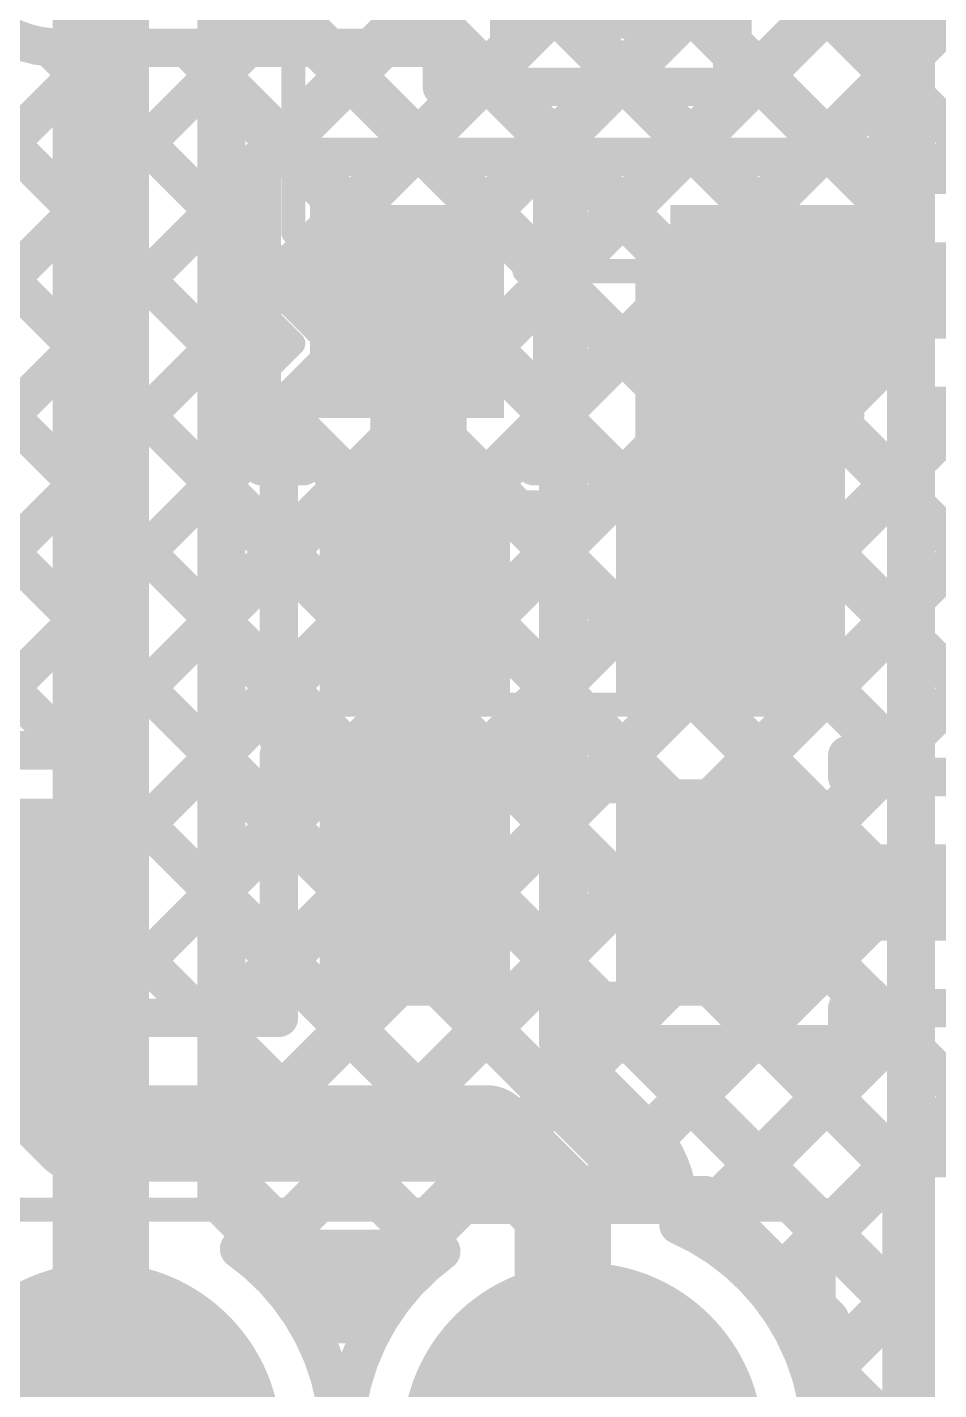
# Model space of a CAD drawing. Header units: inches. Extents: x -1.9 to 9.4, y 0 to 6.7.
# Drawn here: x 0.7271 to 0.9163, y 2.5126 to 2.7955 of the extents above; entities that cross this region are included whole.
import ezdxf

# ---------------------------------------------------------------- set-up
doc = ezdxf.new("R2010")
doc.units = ezdxf.units.IN
doc.header["$MEASUREMENT"] = 0
for name, color, linetype in [('Bottom Layer', 5, 'Continuous'), ('Bottom Solder', 6, 'Continuous'), ('Multi-Layer', 9, 'Continuous'), ('Pad Holes', 156, 'Continuous'), ('Top Layer', 1, 'Continuous'), ('Top Overlay', 2, 'Continuous'), ('Top Paste', 8, 'Continuous'), ('Top Solder', 216, 'Continuous')]:
    doc.layers.add(name, color=color, linetype=linetype)

# ---------------------------------------------------------------- blocks, each defined once
blk = doc.blocks.new('SOP_4_2_54_10')
at = {"layer": 'Top Layer'}
blk.add_hatch(color=1, dxfattribs=at).paths.add_polyline_path([(0.09449, 0.06575), (0.15157, 0.06575), (0.15157, 0.03425), (0.09449, 0.03425)])
at = {"layer": 'Top Paste'}
blk.add_hatch(color=8, dxfattribs=at).paths.add_polyline_path([(0.09449, 0.06575), (0.15157, 0.06575), (0.15157, 0.03425), (0.09449, 0.03425)])
at = {"layer": 'Top Solder'}
blk.add_hatch(color=216, dxfattribs=at).paths.add_polyline_path([(0.09049, 0.06975), (0.15557, 0.06975), (0.15557, 0.03025), (0.09049, 0.03025)])
at = {"layer": 'Top Overlay', "const_width": 0.005}
blk.add_lwpolyline([(0.066, 0.081), (-0.052, 0.081)], dxfattribs=at)
at = {"layer": 'Top Overlay', "const_width": 0.0025}
for points in [[(-0.05325, 0.081, 1), (-0.05075, 0.081, 1)], [(0.06475, 0.081, 1), (0.06725, 0.081, 1)]]:
    blk.add_lwpolyline(points, format="xyb", close=True, dxfattribs=at)
blk = doc.blocks.new('R___0603_14')
at = {"layer": 'Top Layer'}
for points in [[(-0.015, 0.0175), (-0.015, -0.0175), (-0.045, -0.0175), (-0.045, 0.0175)], [(0.045, 0.0175), (0.045, -0.0175), (0.015, -0.0175), (0.015, 0.0175)]]:
    blk.add_hatch(color=1, dxfattribs=at).paths.add_polyline_path(points)
at = {"layer": 'Top Paste'}
for points in [[(-0.015, 0.0175), (-0.015, -0.0175), (-0.045, -0.0175), (-0.045, 0.0175)], [(0.045, 0.0175), (0.045, -0.0175), (0.015, -0.0175), (0.015, 0.0175)]]:
    blk.add_hatch(color=8, dxfattribs=at).paths.add_polyline_path(points)
at = {"layer": 'Top Solder'}
for points in [[(-0.011, 0.0215), (-0.011, -0.0215), (-0.049, -0.0215), (-0.049, 0.0215)], [(0.049, 0.0215), (0.049, -0.0215), (0.011, -0.0215), (0.011, 0.0215)]]:
    blk.add_hatch(color=216, dxfattribs=at).paths.add_polyline_path(points)
at = {"layer": 'Top Overlay', "const_width": 0.005}
for points in [[(0.048, 0.021), (-0.048, 0.021)], [(-0.048, 0.021), (-0.048, -0.021)], [(0.048, 0.021), (0.048, -0.021)], [(0.048, -0.021), (-0.048, -0.021)]]:
    blk.add_lwpolyline(points, dxfattribs=at)
at = {"layer": 'Top Overlay', "const_width": 0.0025}
for points in [[(-0.04925, 0.021, 1), (-0.04675, 0.021, 1)], [(-0.04925, 0.021, 1), (-0.04675, 0.021, 1)], [(0.04675, 0.021, 1), (0.04925, 0.021, 1)], [(0.04675, 0.021, 1), (0.04925, 0.021, 1)], [(-0.04925, -0.021, 1), (-0.04675, -0.021, 1)], [(-0.04925, -0.021, 1), (-0.04675, -0.021, 1)], [(0.04675, -0.021, 1), (0.04925, -0.021, 1)], [(0.04675, -0.021, 1), (0.04925, -0.021, 1)]]:
    blk.add_lwpolyline(points, format="xyb", close=True, dxfattribs=at)
blk = doc.blocks.new('R___0603_16')
at = {"layer": 'Top Layer'}
for points in [[(-0.015, 0.0175), (-0.015, -0.0175), (-0.045, -0.0175), (-0.045, 0.0175)], [(0.045, 0.0175), (0.045, -0.0175), (0.015, -0.0175), (0.015, 0.0175)]]:
    blk.add_hatch(color=1, dxfattribs=at).paths.add_polyline_path(points)
at = {"layer": 'Top Paste'}
for points in [[(-0.015, 0.0175), (-0.015, -0.0175), (-0.045, -0.0175), (-0.045, 0.0175)], [(0.045, 0.0175), (0.045, -0.0175), (0.015, -0.0175), (0.015, 0.0175)]]:
    blk.add_hatch(color=8, dxfattribs=at).paths.add_polyline_path(points)
at = {"layer": 'Top Solder'}
for points in [[(-0.011, 0.0215), (-0.011, -0.0215), (-0.049, -0.0215), (-0.049, 0.0215)], [(0.049, 0.0215), (0.049, -0.0215), (0.011, -0.0215), (0.011, 0.0215)]]:
    blk.add_hatch(color=216, dxfattribs=at).paths.add_polyline_path(points)
at = {"layer": 'Top Overlay', "const_width": 0.005}
for points in [[(-0.048, 0.021), (0.048, 0.021)], [(-0.048, -0.021), (-0.048, 0.021)], [(0.048, -0.021), (0.048, 0.021)], [(-0.048, -0.021), (0.048, -0.021)]]:
    blk.add_lwpolyline(points, dxfattribs=at)
at = {"layer": 'Top Overlay', "const_width": 0.0025}
for points in [[(-0.04925, 0.021, 1), (-0.04675, 0.021, 1)], [(-0.04925, 0.021, 1), (-0.04675, 0.021, 1)], [(0.04675, 0.021, 1), (0.04925, 0.021, 1)], [(0.04675, 0.021, 1), (0.04925, 0.021, 1)], [(-0.04925, -0.021, 1), (-0.04675, -0.021, 1)], [(-0.04925, -0.021, 1), (-0.04675, -0.021, 1)], [(0.04675, -0.021, 1), (0.04925, -0.021, 1)], [(0.04675, -0.021, 1), (0.04925, -0.021, 1)]]:
    blk.add_lwpolyline(points, format="xyb", close=True, dxfattribs=at)
blk = doc.blocks.new('SOT_23_20')
at = {"layer": 'Top Layer'}
for points in [[(-0.01614, 0.05748), (0.01614, 0.05748), (0.01614, 0.02126), (-0.01614, 0.02126)], [(-0.05354, -0.02126), (-0.02126, -0.02126), (-0.02126, -0.05748), (-0.05354, -0.05748)], [(0.02126, -0.02126), (0.05354, -0.02126), (0.05354, -0.05748), (0.02126, -0.05748)]]:
    blk.add_hatch(color=1, dxfattribs=at).paths.add_polyline_path(points)
at = {"layer": 'Top Paste'}
for points in [[(-0.01614, 0.05748), (0.01614, 0.05748), (0.01614, 0.02126), (-0.01614, 0.02126)], [(-0.05354, -0.02126), (-0.02126, -0.02126), (-0.02126, -0.05748), (-0.05354, -0.05748)], [(0.02126, -0.02126), (0.05354, -0.02126), (0.05354, -0.05748), (0.02126, -0.05748)]]:
    blk.add_hatch(color=8, dxfattribs=at).paths.add_polyline_path(points)
at = {"layer": 'Top Solder'}
for points in [[(-0.02014, 0.06148), (0.02014, 0.06148), (0.02014, 0.01726), (-0.02014, 0.01726)], [(-0.05754, -0.01726), (-0.01726, -0.01726), (-0.01726, -0.06148), (-0.05754, -0.06148)], [(0.01726, -0.01726), (0.05754, -0.01726), (0.05754, -0.06148), (0.01726, -0.06148)]]:
    blk.add_hatch(color=216, dxfattribs=at).paths.add_polyline_path(points)
at = {"layer": 'Top Overlay', "const_width": 0.005}
for points in [[(-0.061, 0.032), (-0.022, 0.032)], [(-0.061, -0.023), (-0.061, 0.032)], [(0.022, 0.032), (0.061, 0.032)], [(0.061, -0.023), (0.061, 0.032)], [(-0.013, -0.031), (0.013, -0.031)], [(-0.066, -0.051), (-0.066, -0.041)], [(-0.066, -0.041), (-0.061, -0.046)], [(-0.066, -0.051), (-0.061, -0.046)]]:
    blk.add_lwpolyline(points, dxfattribs=at)
at = {"layer": 'Top Overlay', "const_width": 0.0025}
for points in [[(-0.06225, 0.032, 1), (-0.05975, 0.032, 1)], [(-0.06225, 0.032, 1), (-0.05975, 0.032, 1)], [(-0.02325, 0.032, 1), (-0.02075, 0.032, 1)], [(0.02075, 0.032, 1), (0.02325, 0.032, 1)], [(0.05975, 0.032, 1), (0.06225, 0.032, 1)], [(0.05975, 0.032, 1), (0.06225, 0.032, 1)], [(-0.06225, -0.023, 1), (-0.05975, -0.023, 1)], [(0.05975, -0.023, 1), (0.06225, -0.023, 1)], [(-0.01425, -0.031, 1), (-0.01175, -0.031, 1)], [(0.01175, -0.031, 1), (0.01425, -0.031, 1)], [(-0.06725, -0.041, 1), (-0.06475, -0.041, 1)], [(-0.06725, -0.041, 1), (-0.06475, -0.041, 1)], [(-0.06225, -0.046, 1), (-0.05975, -0.046, 1)], [(-0.06225, -0.046, 1), (-0.05975, -0.046, 1)], [(-0.06725, -0.051, 1), (-0.06475, -0.051, 1)], [(-0.06725, -0.051, 1), (-0.06475, -0.051, 1)]]:
    blk.add_lwpolyline(points, format="xyb", close=True, dxfattribs=at)
blk = doc.blocks.new('PH_01338_21')
at = {"layer": 'Bottom Layer'}
h = blk.add_hatch(color=5, dxfattribs=at)
edge = h.paths.add_edge_path()
edge.add_arc((0.1, 0.05), 0.03543, 0, 360)
h = blk.add_hatch(color=5, dxfattribs=at)
edge = h.paths.add_edge_path()
edge.add_arc((0.2, 0.05), 0.03543, 0, 360)
at = {"layer": 'Bottom Solder'}
h = blk.add_hatch(color=6, dxfattribs=at)
edge = h.paths.add_edge_path()
edge.add_arc((0.1, 0.05), 0.03743, 0, 360)
h = blk.add_hatch(color=6, dxfattribs=at)
edge = h.paths.add_edge_path()
edge.add_arc((0.2, 0.05), 0.03743, 0, 360)
at = {"layer": 'Multi-Layer'}
h = blk.add_hatch(color=9, dxfattribs=at)
edge = h.paths.add_edge_path()
edge.add_arc((0.1, 0.05), 0.03543, 0, 360)
h = blk.add_hatch(color=9, dxfattribs=at)
edge = h.paths.add_edge_path()
edge.add_arc((0.2, 0.05), 0.03543, 0, 360)
at = {"layer": 'Pad Holes'}
h = blk.add_hatch(color=7, dxfattribs=at)
edge = h.paths.add_edge_path()
edge.add_arc((0.1, 0.05), 0.02165, 0, 360)
h = blk.add_hatch(color=7, dxfattribs=at)
edge = h.paths.add_edge_path()
edge.add_arc((0.2, 0.05), 0.02165, 0, 360)
at = {"layer": 'Top Layer'}
h = blk.add_hatch(color=1, dxfattribs=at)
edge = h.paths.add_edge_path()
edge.add_arc((0.1, 0.05), 0.03543, 0, 360)
h = blk.add_hatch(color=1, dxfattribs=at)
edge = h.paths.add_edge_path()
edge.add_arc((0.2, 0.05), 0.03543, 0, 360)
at = {"layer": 'Top Solder'}
h = blk.add_hatch(color=216, dxfattribs=at)
edge = h.paths.add_edge_path()
edge.add_arc((0.1, 0.05), 0.03743, 0, 360)
h = blk.add_hatch(color=216, dxfattribs=at)
edge = h.paths.add_edge_path()
edge.add_arc((0.2, 0.05), 0.03743, 0, 360)
at = {"layer": 'Top Overlay', "const_width": 0.005}
for points in [[(-0.25, 0.09842), (0.25, 0.09842)], [(0.25, -0.09842), (0.25, 0.09842)]]:
    blk.add_lwpolyline(points, dxfattribs=at)
at = {"layer": 'Top Overlay', "const_width": 0.0025}
blk.add_lwpolyline([(0.24875, 0.09842, 1), (0.25125, 0.09842, 1)], format="xyb", close=True, dxfattribs=at)
blk.add_lwpolyline([(0.24875, 0.09842, 1), (0.25125, 0.09842, 1)], format="xyb", close=True, dxfattribs=at)

msp = doc.modelspace()

# ---------------------------------------------------------------- hatches: boundary and pattern name
at = {"layer": 'Top Layer'}
msp.add_hatch(color=1, dxfattribs=at).paths.add_polyline_path([(0.85334, 2.65833), (0.89688, 2.65833), (0.89688, 2.75457), (0.85334, 2.75457)])

# ---------------------------------------------------------------- linework, layer by layer
at = {"layer": 'Bottom Layer'}
for points, const_width in [([(0.76739, 2.78709), (0.86113, 2.88083)], 0.01), ([(0.76739, 2.75881), (0.88942, 2.88083)], 0.01), ([(0.76739, 2.70224), (0.94598, 2.88083)], 0.01), ([(0.76739, 2.73052), (0.9177, 2.88083)], 0.01), ([(0.81196, 2.88083), (0.91055, 2.78223)], 0.01), ([(0.79233, 2.87217), (0.91055, 2.75394)], 0.01), ([(0.74239, 2.50157), (0.74239, 2.85973)], 0.02), ([(0.77819, 2.85803), (0.91055, 2.72566)], 0.01), ([(0.76739, 2.55201), (0.76739, 2.84723)], 0.01), ([(0.76739, 2.84054), (0.91055, 2.69738)], 0.01), ([(0.76739, 2.67395), (0.91055, 2.81711)], 0.01), ([(0.76739, 2.81225), (0.91055, 2.66909)], 0.01), ([(0.91055, 2.43861), (0.91055, 2.80521)], 0.01), ([(0.76739, 2.64567), (0.91055, 2.78883)], 0.01), ([(0.76739, 2.78397), (0.91055, 2.64081)], 0.01), ([(0.76739, 2.61738), (0.91055, 2.76054)], 0.01), ([(0.76739, 2.75568), (0.91055, 2.61252)], 0.01), ([(0.76739, 2.5891), (0.91055, 2.73226)], 0.01), ([(0.76739, 2.7274), (0.91055, 2.58424)], 0.01), ([(0.76739, 2.56082), (0.91055, 2.70397)], 0.01), ([(0.76739, 2.69911), (0.91055, 2.55595)], 0.01), ([(0.77724, 2.54238), (0.91055, 2.67569)], 0.01), ([(0.76739, 2.67083), (0.91055, 2.52767)], 0.01), ([(0.79138, 2.52824), (0.91055, 2.64741)], 0.01), ([(0.76739, 2.64255), (0.85793, 2.55201)], 0.01), ([(0.84344, 2.55201), (0.91055, 2.61912)], 0.01), ([(0.76739, 2.61426), (0.82965, 2.55201)], 0.01), ([(0.86967, 2.54995), (0.91055, 2.59084)], 0.01), ([(0.76739, 2.58598), (0.80927, 2.5441)], 0.01), ([(0.88381, 2.53581), (0.91055, 2.56255)], 0.01), ([(0.76739, 2.55769), (0.79513, 2.52996)], 0.01), ([(0.76761, 2.55201), (0.79239, 2.52722)], 0.01), ([(0.79239, 2.52722), (0.81718, 2.55201)], 0.01), ([(0.81718, 2.55201), (0.86761, 2.55201)], 0.01), ([(0.86761, 2.55201), (0.89283, 2.52679)], 0.01), ([(0.89283, 2.51654), (0.91055, 2.53427)], 0.01), ([(0.89283, 2.47636), (0.89283, 2.52679)], 0.01), ([(0.89283, 2.51711), (0.91055, 2.49939)], 0.01)]:
    msp.add_lwpolyline(points, dxfattribs=dict(at, const_width=const_width))
at = {"layer": 'Bottom Layer', "const_width": 0.005}
for points in [[(0.76489, 2.78709, 1), (0.76989, 2.78709, 1)], [(0.90805, 2.78883, 1), (0.91305, 2.78883, 1)], [(0.76489, 2.78397, 1), (0.76989, 2.78397, 1)], [(0.90805, 2.78223, 1), (0.91305, 2.78223, 1)], [(0.76489, 2.75881, 1), (0.76989, 2.75881, 1)], [(0.90805, 2.76054, 1), (0.91305, 2.76054, 1)], [(0.76489, 2.75568, 1), (0.76989, 2.75568, 1)], [(0.90805, 2.75394, 1), (0.91305, 2.75394, 1)], [(0.76489, 2.73052, 1), (0.76989, 2.73052, 1)], [(0.90805, 2.73226, 1), (0.91305, 2.73226, 1)], [(0.76489, 2.7274, 1), (0.76989, 2.7274, 1)], [(0.90805, 2.72566, 1), (0.91305, 2.72566, 1)], [(0.76489, 2.70224, 1), (0.76989, 2.70224, 1)], [(0.90805, 2.70397, 1), (0.91305, 2.70397, 1)], [(0.76489, 2.69911, 1), (0.76989, 2.69911, 1)], [(0.90805, 2.69738, 1), (0.91305, 2.69738, 1)], [(0.76489, 2.67395, 1), (0.76989, 2.67395, 1)], [(0.90805, 2.67569, 1), (0.91305, 2.67569, 1)], [(0.76489, 2.67083, 1), (0.76989, 2.67083, 1)], [(0.90805, 2.66909, 1), (0.91305, 2.66909, 1)], [(0.76489, 2.64567, 1), (0.76989, 2.64567, 1)], [(0.90805, 2.64741, 1), (0.91305, 2.64741, 1)], [(0.76489, 2.64255, 1), (0.76989, 2.64255, 1)], [(0.90805, 2.64081, 1), (0.91305, 2.64081, 1)], [(0.76489, 2.61738, 1), (0.76989, 2.61738, 1)], [(0.90805, 2.61912, 1), (0.91305, 2.61912, 1)], [(0.76489, 2.61426, 1), (0.76989, 2.61426, 1)], [(0.90805, 2.61252, 1), (0.91305, 2.61252, 1)], [(0.76489, 2.5891, 1), (0.76989, 2.5891, 1)], [(0.90805, 2.59084, 1), (0.91305, 2.59084, 1)], [(0.76489, 2.58598, 1), (0.76989, 2.58598, 1)], [(0.90805, 2.58424, 1), (0.91305, 2.58424, 1)], [(0.76489, 2.56082, 1), (0.76989, 2.56082, 1)], [(0.90805, 2.56255, 1), (0.91305, 2.56255, 1)], [(0.76489, 2.55769, 1), (0.76989, 2.55769, 1)], [(0.90805, 2.55595, 1), (0.91305, 2.55595, 1)], [(0.76489, 2.55201, 1), (0.76989, 2.55201, 1)], [(0.76511, 2.55201, 1), (0.77011, 2.55201, 1)], [(0.81468, 2.55201, 1), (0.81968, 2.55201, 1)], [(0.81468, 2.55201, 1), (0.81968, 2.55201, 1)], [(0.82715, 2.55201, 1), (0.83215, 2.55201, 1)], [(0.84094, 2.55201, 1), (0.84594, 2.55201, 1)], [(0.85543, 2.55201, 1), (0.86043, 2.55201, 1)], [(0.86511, 2.55201, 1), (0.87011, 2.55201, 1)], [(0.86511, 2.55201, 1), (0.87011, 2.55201, 1)], [(0.86717, 2.54995, 1), (0.87217, 2.54995, 1)], [(0.80677, 2.5441, 1), (0.81177, 2.5441, 1)], [(0.77474, 2.54238, 1), (0.77974, 2.54238, 1)], [(0.88131, 2.53581, 1), (0.88631, 2.53581, 1)], [(0.90805, 2.53427, 1), (0.91305, 2.53427, 1)], [(0.79263, 2.52996, 1), (0.79763, 2.52996, 1)], [(0.78888, 2.52824, 1), (0.79388, 2.52824, 1)], [(0.78989, 2.52722, 1), (0.79489, 2.52722, 1)], [(0.78989, 2.52722, 1), (0.79489, 2.52722, 1)], [(0.89033, 2.52679, 1), (0.89533, 2.52679, 1)], [(0.89033, 2.52679, 1), (0.89533, 2.52679, 1)], [(0.90805, 2.52767, 1), (0.91305, 2.52767, 1)], [(0.89033, 2.51711, 1), (0.89533, 2.51711, 1)], [(0.89033, 2.51654, 1), (0.89533, 2.51654, 1)]]:
    msp.add_lwpolyline(points, format="xyb", close=True, dxfattribs=at)
at = {"layer": 'Top Layer'}
for points, const_width in [([(0.86201, 2.76857), (0.98015, 2.88671)], 0.008), ([(0.89029, 2.76857), (1.00843, 2.88671)], 0.008), ([(0.91484, 2.76483), (1.03672, 2.88671)], 0.008), ([(0.87348, 2.78309), (0.87348, 2.84731)], 0.008), ([(0.87348, 2.8193), (0.92796, 2.76483)], 0.008), ([(0.65234, 2.81417), (0.77934, 2.68717)], 0.008), ([(0.68848, 2.80632), (0.7758, 2.719)], 0.008), ([(0.59736, 2.64534), (0.74322, 2.7912)], 0.008), ([(0.62564, 2.64534), (0.7715, 2.7912)], 0.008), ([(0.73178, 2.79129), (0.7758, 2.74728)], 0.008), ([(0.73394, 2.7912), (0.8132, 2.7912)], 0.008), ([(0.76016, 2.7912), (0.78279, 2.76857)], 0.008), ([(0.77716, 2.76857), (0.79979, 2.7912)], 0.008), ([(0.78845, 2.7912), (0.81108, 2.76857)], 0.008), ([(0.8132, 2.78309), (0.8132, 2.7912)], 0.008), ([(0.87348, 2.79102), (0.89593, 2.76857)], 0.008), ([(0.65234, 2.78588), (0.77934, 2.65888)], 0.008), ([(0.80544, 2.76857), (0.81996, 2.78309)], 0.008), ([(0.8132, 2.78309), (0.87348, 2.78309)], 0.008), ([(0.82484, 2.78309), (0.83936, 2.76857)], 0.008), ([(0.83372, 2.76857), (0.84824, 2.78309)], 0.008), ([(0.85313, 2.78309), (0.86765, 2.76857)], 0.008), ([(0.59983, 2.78183), (0.73632, 2.64534)], 0.008), ([(0.62811, 2.78183), (0.77934, 2.6306)], 0.008), ([(0.7758, 2.76857), (0.83608, 2.76857)], 0.008), ([(0.7758, 2.70435), (0.7758, 2.76857)], 0.008), ([(0.83608, 2.70733), (0.83608, 2.76857)], 0.008), ([(0.83934, 2.76857), (0.8506, 2.76857)], 0.008), ([(0.83934, 2.70733), (0.83934, 2.76857)], 0.008), ([(0.8506, 2.76857), (0.91088, 2.76857)], 0.008), ([(0.8506, 2.76857), (0.91088, 2.76857)], 0.008), ([(0.91088, 2.76483), (0.91088, 2.76857)], 0.008), ([(0.91088, 2.76483), (0.91088, 2.76857)], 0.008), ([(0.64309, 2.6345), (0.7758, 2.76721)], 0.008), ([(0.91088, 2.76483), (1.01813, 2.76483)], 0.008), ([(0.83608, 2.74264), (0.83934, 2.7459)], 0.008), ([(0.88074, 2.73646), (0.88511, 2.74083)], 0.02), ([(0.88511, 2.74083), (1.05444, 2.74083)], 0.02), ([(0.83608, 2.74357), (0.83934, 2.74031)], 0.008), ([(0.80594, 2.73646), (0.80834, 2.73406)], 0.02), ([(0.80834, 2.67583), (0.80834, 2.73406)], 0.02), ([(0.88074, 2.73646), (0.88679, 2.73041)], 0.02), ([(0.64309, 2.60621), (0.7758, 2.73892)], 0.008), ([(0.88679, 2.69504), (0.88679, 2.73041)], 0.02), ([(0.83608, 2.71435), (0.83934, 2.71761)], 0.008), ([(0.83608, 2.71528), (0.83934, 2.71202)], 0.008), ([(0.91088, 2.7043), (0.92341, 2.71683)], 0.008), ([(0.91088, 2.67602), (0.95169, 2.71683)], 0.008), ([(0.91088, 2.71683), (1.01813, 2.71683)], 0.008), ([(0.91088, 2.64773), (0.97997, 2.71683)], 0.008), ([(0.91088, 2.70435), (0.91088, 2.71683)], 0.008), ([(0.91088, 2.70435), (0.91088, 2.71683)], 0.008), ([(0.91939, 2.71683), (0.99639, 2.63983)], 0.008), ([(0.7105, 2.64534), (0.7758, 2.71064)], 0.008), ([(0.83234, 2.70733), (0.83608, 2.70733)], 0.008), ([(0.83734, 2.64733), (0.83734, 2.70733)], 0.008), ([(0.83934, 2.64733), (0.83934, 2.70733)], 0.008), ([(0.83934, 2.64733), (0.83934, 2.70733)], 0.008), ([(0.7758, 2.70435), (0.77934, 2.70435)], 0.008), ([(0.77934, 2.70435), (0.78434, 2.70435)], 0.008), ([(0.77934, 2.64733), (0.77934, 2.70435)], 0.008), ([(0.83234, 2.70435), (0.83608, 2.70435)], 0.008), ([(0.91088, 2.64433), (0.91088, 2.70435)], 0.008), ([(0.87508, 2.68333), (0.88679, 2.69504)], 0.02), ([(0.91088, 2.69705), (0.9681, 2.63983)], 0.008), ([(0.86834, 2.67833), (0.87334, 2.68333)], 0.02), ([(0.87334, 2.68333), (0.87508, 2.68333)], 0.02), ([(0.73878, 2.64534), (0.77934, 2.6859)], 0.008), ([(0.86834, 2.67583), (0.86834, 2.67833)], 0.02), ([(0.80834, 2.61583), (0.80834, 2.67583)], 0.02), ([(0.91088, 2.66876), (0.93982, 2.63983)], 0.008), ([(0.74309, 2.62136), (0.77934, 2.65761)], 0.008), ([(0.77934, 2.64733), (0.78434, 2.64733)], 0.008), ([(0.83234, 2.64733), (0.83734, 2.64733)], 0.008), ([(0.90747, 2.64433), (0.91088, 2.64773)], 0.008), ([(0.68359, 2.64534), (0.74309, 2.64534)], 0.008), ([(0.73632, 2.64534), (0.74309, 2.63857)], 0.008), ([(0.74309, 2.59419), (0.74309, 2.64534)], 0.008), ([(0.77934, 2.64433), (0.78434, 2.64433)], 0.008), ([(0.77934, 2.58983), (0.77934, 2.64433)], 0.008), ([(0.83234, 2.64433), (0.83734, 2.64433)], 0.008), ([(0.83734, 2.5847), (0.83734, 2.64433)], 0.008), ([(0.83934, 2.58433), (0.83934, 2.64433)], 0.008), ([(0.89734, 2.64433), (0.91088, 2.64433)], 0.008), ([(0.89734, 2.63983), (0.89734, 2.64433)], 0.008), ([(0.90297, 2.63983), (0.90747, 2.64433)], 0.008), ([(0.90703, 2.64433), (0.91153, 2.63983)], 0.008), ([(0.74309, 2.63857), (0.77934, 2.60232)], 0.008), ([(0.89734, 2.63983), (0.99884, 2.63983)], 0.008), ([(0.74364, 2.59363), (0.77934, 2.62933)], 0.008), ([(0.86834, 2.61583), (1.00834, 2.61583)], 0.02), ([(0.74309, 2.61028), (0.76354, 2.58983)], 0.008), ([(0.76812, 2.58983), (0.77934, 2.60104)], 0.008), ([(0.71334, 2.59), (0.73751, 2.56583)], 0.02), ([(0.74309, 2.59419), (0.74745, 2.58983)], 0.008), ([(0.86517, 2.54545), (0.91154, 2.59183)], 0.008), ([(0.89734, 2.59183), (0.99884, 2.59183)], 0.008), ([(0.89734, 2.58433), (0.89734, 2.59183)], 0.008), ([(0.90297, 2.59183), (0.9341, 2.56069)], 0.008), ([(0.90869, 2.56069), (0.93983, 2.59183)], 0.008), ([(0.74745, 2.58983), (0.77934, 2.58983)], 0.008), ([(0.83934, 2.58433), (0.89734, 2.58433)], 0.008), ([(0.84271, 2.57957), (0.84747, 2.58433)], 0.008), ([(0.8539, 2.58433), (0.90857, 2.52966)], 0.008), ([(0.85678, 2.56535), (0.87576, 2.58433)], 0.008), ([(0.88218, 2.58433), (0.90857, 2.55794)], 0.008), ([(0.83948, 2.5828), (0.85528, 2.567)], 0.008), ([(0.73751, 2.56583), (0.82251, 2.56583)], 0.02), ([(0.82251, 2.56583), (0.83831, 2.55003)], 0.02), ([(0.88075, 2.53275), (0.90857, 2.56057)], 0.008), ([(0.90857, 2.56069), (1.00901, 2.56069)], 0.008), ([(0.90857, 2.48544), (0.90857, 2.56069)], 0.008), ([(0.83831, 2.50566), (0.83831, 2.55003)], 0.02), ([(0.86231, 2.54682), (0.86231, 2.55003)], 0.008), ([(0.77109, 2.54183), (0.81257, 2.54183)], 0.008), ([(0.77424, 2.53938), (0.77669, 2.54183)], 0.008), ([(0.78326, 2.54183), (0.7993, 2.52579)], 0.008), ([(0.78668, 2.52353), (0.80497, 2.54183)], 0.008), ([(0.89025, 2.51396), (0.90857, 2.53228)], 0.008), ([(0.88695, 2.52299), (0.90857, 2.50137)], 0.008), ([(0.83831, 2.50566), (0.84239, 2.50157)], 0.02)]:
    msp.add_lwpolyline(points, dxfattribs=dict(at, const_width=const_width))
at = {"layer": 'Top Layer', "const_width": 0.008}
for points in [[(0.73394, 2.7912, -0.198912), (0.71697, 2.79823)], [(0.73394, 2.7912, -0.198912), (0.71697, 2.79823)], [(0.85528, 2.567, -0.198912), (0.86231, 2.55003)], [(0.85528, 2.567, -0.198912), (0.86231, 2.55003)], [(0.79183, 2.50157, -1.852365), (0.72272, 2.54693)], [(0.86231, 2.54682, -0.297354), (0.89183, 2.50157)], [(0.77109, 2.54183, -0.242459), (0.79183, 2.50157)], [(0.89183, 2.50157, -1.625144), (0.81304, 2.54135)]]:
    msp.add_lwpolyline(points, format="xyb", dxfattribs=at)
at = {"layer": 'Top Layer'}
for points, const_width in [([(0.72978, 2.79129, 1), (0.73378, 2.79129, 1)], 0.004), ([(0.73194, 2.7912, 1), (0.73594, 2.7912, 1)], 0.004), ([(0.73194, 2.7912, 1), (0.73594, 2.7912, 1)], 0.004), ([(0.73194, 2.7912, 1), (0.73594, 2.7912, 1)], 0.004), ([(0.74122, 2.7912, 1), (0.74522, 2.7912, 1)], 0.004), ([(0.75816, 2.7912, 1), (0.76216, 2.7912, 1)], 0.004), ([(0.7695, 2.7912, 1), (0.7735, 2.7912, 1)], 0.004), ([(0.78645, 2.7912, 1), (0.79045, 2.7912, 1)], 0.004), ([(0.79779, 2.7912, 1), (0.80179, 2.7912, 1)], 0.004), ([(0.8112, 2.7912, 1), (0.8152, 2.7912, 1)], 0.004), ([(0.8112, 2.7912, 1), (0.8152, 2.7912, 1)], 0.004), ([(0.87148, 2.79102, 1), (0.87548, 2.79102, 1)], 0.004), ([(0.8112, 2.78309, 1), (0.8152, 2.78309, 1)], 0.004), ([(0.8112, 2.78309, 1), (0.8152, 2.78309, 1)], 0.004), ([(0.81796, 2.78309, 1), (0.82196, 2.78309, 1)], 0.004), ([(0.82284, 2.78309, 1), (0.82684, 2.78309, 1)], 0.004), ([(0.84624, 2.78309, 1), (0.85024, 2.78309, 1)], 0.004), ([(0.85113, 2.78309, 1), (0.85513, 2.78309, 1)], 0.004), ([(0.87148, 2.78309, 1), (0.87548, 2.78309, 1)], 0.004), ([(0.87148, 2.78309, 1), (0.87548, 2.78309, 1)], 0.004), ([(0.7738, 2.76857, 1), (0.7778, 2.76857, 1)], 0.004), ([(0.7738, 2.76857, 1), (0.7778, 2.76857, 1)], 0.004), ([(0.77516, 2.76857, 1), (0.77916, 2.76857, 1)], 0.004), ([(0.78079, 2.76857, 1), (0.78479, 2.76857, 1)], 0.004), ([(0.80344, 2.76857, 1), (0.80744, 2.76857, 1)], 0.004), ([(0.80908, 2.76857, 1), (0.81308, 2.76857, 1)], 0.004), ([(0.83172, 2.76857, 1), (0.83572, 2.76857, 1)], 0.004), ([(0.83408, 2.76857, 1), (0.83808, 2.76857, 1)], 0.004), ([(0.83408, 2.76857, 1), (0.83808, 2.76857, 1)], 0.004), ([(0.83734, 2.76857, 1), (0.84134, 2.76857, 1)], 0.004), ([(0.83734, 2.76857, 1), (0.84134, 2.76857, 1)], 0.004), ([(0.83736, 2.76857, 1), (0.84136, 2.76857, 1)], 0.004), ([(0.8486, 2.76857, 1), (0.8526, 2.76857, 1)], 0.004), ([(0.8486, 2.76857, 1), (0.8526, 2.76857, 1)], 0.004), ([(0.8486, 2.76857, 1), (0.8526, 2.76857, 1)], 0.004), ([(0.86001, 2.76857, 1), (0.86401, 2.76857, 1)], 0.004), ([(0.86565, 2.76857, 1), (0.86965, 2.76857, 1)], 0.004), ([(0.88829, 2.76857, 1), (0.89229, 2.76857, 1)], 0.004), ([(0.89393, 2.76857, 1), (0.89793, 2.76857, 1)], 0.004), ([(0.90888, 2.76857, 1), (0.91288, 2.76857, 1)], 0.004), ([(0.90888, 2.76857, 1), (0.91288, 2.76857, 1)], 0.004), ([(0.90888, 2.76857, 1), (0.91288, 2.76857, 1)], 0.004), ([(0.90888, 2.76857, 1), (0.91288, 2.76857, 1)], 0.004), ([(0.7738, 2.76721, 1), (0.7778, 2.76721, 1)], 0.004), ([(0.90888, 2.76483, 1), (0.91288, 2.76483, 1)], 0.004), ([(0.90888, 2.76483, 1), (0.91288, 2.76483, 1)], 0.004), ([(0.90888, 2.76483, 1), (0.91288, 2.76483, 1)], 0.004), ([(0.91284, 2.76483, 1), (0.91684, 2.76483, 1)], 0.004), ([(0.7738, 2.74728, 1), (0.7778, 2.74728, 1)], 0.004), ([(0.83734, 2.7459, 1), (0.84134, 2.7459, 1)], 0.004), ([(0.88011, 2.74083, 1), (0.89011, 2.74083, 1)], 0.01), ([(0.88011, 2.74083, 1), (0.89011, 2.74083, 1)], 0.01), ([(0.83408, 2.74357, 1), (0.83808, 2.74357, 1)], 0.004), ([(0.83408, 2.74264, 1), (0.83808, 2.74264, 1)], 0.004), ([(0.80094, 2.73646, 1), (0.81094, 2.73646, 1)], 0.01), ([(0.80334, 2.73406, 1), (0.81334, 2.73406, 1)], 0.01), ([(0.80334, 2.73406, 1), (0.81334, 2.73406, 1)], 0.01), ([(0.83734, 2.74031, 1), (0.84134, 2.74031, 1)], 0.004), ([(0.87574, 2.73646, 1), (0.88574, 2.73646, 1)], 0.01), ([(0.87574, 2.73646, 1), (0.88574, 2.73646, 1)], 0.01), ([(0.7738, 2.73892, 1), (0.7778, 2.73892, 1)], 0.004), ([(0.88179, 2.73041, 1), (0.89179, 2.73041, 1)], 0.01), ([(0.88179, 2.73041, 1), (0.89179, 2.73041, 1)], 0.01), ([(0.7738, 2.719, 1), (0.7778, 2.719, 1)], 0.004), ([(0.83734, 2.71761, 1), (0.84134, 2.71761, 1)], 0.004), ([(0.83408, 2.71528, 1), (0.83808, 2.71528, 1)], 0.004), ([(0.83408, 2.71435, 1), (0.83808, 2.71435, 1)], 0.004), ([(0.90888, 2.71683, 1), (0.91288, 2.71683, 1)], 0.004), ([(0.90888, 2.71683, 1), (0.91288, 2.71683, 1)], 0.004), ([(0.90888, 2.71683, 1), (0.91288, 2.71683, 1)], 0.004), ([(0.91739, 2.71683, 1), (0.92139, 2.71683, 1)], 0.004), ([(0.83734, 2.71202, 1), (0.84134, 2.71202, 1)], 0.004), ([(0.7738, 2.71064, 1), (0.7778, 2.71064, 1)], 0.004), ([(0.83034, 2.70733, 1), (0.83434, 2.70733, 1)], 0.004), ([(0.83408, 2.70733, 1), (0.83808, 2.70733, 1)], 0.004), ([(0.83408, 2.70733, 1), (0.83808, 2.70733, 1)], 0.004), ([(0.83534, 2.70733, 1), (0.83934, 2.70733, 1)], 0.004), ([(0.83734, 2.70733, 1), (0.84134, 2.70733, 1)], 0.004), ([(0.83734, 2.70733, 1), (0.84134, 2.70733, 1)], 0.004), ([(0.83734, 2.70733, 1), (0.84134, 2.70733, 1)], 0.004), ([(0.7738, 2.70435, 1), (0.7778, 2.70435, 1)], 0.004), ([(0.7738, 2.70435, 1), (0.7778, 2.70435, 1)], 0.004), ([(0.77734, 2.70435, 1), (0.78134, 2.70435, 1)], 0.004), ([(0.77734, 2.70435, 1), (0.78134, 2.70435, 1)], 0.004), ([(0.77734, 2.70435, 1), (0.78134, 2.70435, 1)], 0.004), ([(0.78234, 2.70435, 1), (0.78634, 2.70435, 1)], 0.004), ([(0.83034, 2.70435, 1), (0.83434, 2.70435, 1)], 0.004), ([(0.83408, 2.70435, 1), (0.83808, 2.70435, 1)], 0.004), ([(0.90888, 2.70435, 1), (0.91288, 2.70435, 1)], 0.004), ([(0.90888, 2.70435, 1), (0.91288, 2.70435, 1)], 0.004), ([(0.90888, 2.70435, 1), (0.91288, 2.70435, 1)], 0.004), ([(0.90888, 2.7043, 1), (0.91288, 2.7043, 1)], 0.004), ([(0.88179, 2.69504, 1), (0.89179, 2.69504, 1)], 0.01), ([(0.88179, 2.69504, 1), (0.89179, 2.69504, 1)], 0.01), ([(0.90888, 2.69705, 1), (0.91288, 2.69705, 1)], 0.004), ([(0.86834, 2.68333, 1), (0.87834, 2.68333, 1)], 0.01), ([(0.86834, 2.68333, 1), (0.87834, 2.68333, 1)], 0.01), ([(0.87008, 2.68333, 1), (0.88008, 2.68333, 1)], 0.01), ([(0.87008, 2.68333, 1), (0.88008, 2.68333, 1)], 0.01), ([(0.77734, 2.68717, 1), (0.78134, 2.68717, 1)], 0.004), ([(0.77734, 2.6859, 1), (0.78134, 2.6859, 1)], 0.004), ([(0.86334, 2.67833, 1), (0.87334, 2.67833, 1)], 0.01), ([(0.86334, 2.67833, 1), (0.87334, 2.67833, 1)], 0.01), ([(0.80334, 2.67583, 1), (0.81334, 2.67583, 1)], 0.01), ([(0.80334, 2.67583, 1), (0.81334, 2.67583, 1)], 0.01), ([(0.86334, 2.67583, 1), (0.87334, 2.67583, 1)], 0.01), ([(0.90888, 2.67602, 1), (0.91288, 2.67602, 1)], 0.004), ([(0.90888, 2.66876, 1), (0.91288, 2.66876, 1)], 0.004), ([(0.77734, 2.65888, 1), (0.78134, 2.65888, 1)], 0.004), ([(0.77734, 2.65761, 1), (0.78134, 2.65761, 1)], 0.004), ([(0.77734, 2.64733, 1), (0.78134, 2.64733, 1)], 0.004), ([(0.77734, 2.64733, 1), (0.78134, 2.64733, 1)], 0.004), ([(0.78234, 2.64733, 1), (0.78634, 2.64733, 1)], 0.004), ([(0.83034, 2.64733, 1), (0.83434, 2.64733, 1)], 0.004), ([(0.83534, 2.64733, 1), (0.83934, 2.64733, 1)], 0.004), ([(0.83534, 2.64733, 1), (0.83934, 2.64733, 1)], 0.004), ([(0.83734, 2.64733, 1), (0.84134, 2.64733, 1)], 0.004), ([(0.83734, 2.64733, 1), (0.84134, 2.64733, 1)], 0.004), ([(0.90888, 2.64773, 1), (0.91288, 2.64773, 1)], 0.004), ([(0.90888, 2.64773, 1), (0.91288, 2.64773, 1)], 0.004), ([(0.73432, 2.64534, 1), (0.73832, 2.64534, 1)], 0.004), ([(0.73432, 2.64534, 1), (0.73832, 2.64534, 1)], 0.004), ([(0.73678, 2.64534, 1), (0.74078, 2.64534, 1)], 0.004), ([(0.74109, 2.64534, 1), (0.74509, 2.64534, 1)], 0.004), ([(0.74109, 2.64534, 1), (0.74509, 2.64534, 1)], 0.004), ([(0.77734, 2.64433, 1), (0.78134, 2.64433, 1)], 0.004), ([(0.77734, 2.64433, 1), (0.78134, 2.64433, 1)], 0.004), ([(0.78234, 2.64433, 1), (0.78634, 2.64433, 1)], 0.004), ([(0.83034, 2.64433, 1), (0.83434, 2.64433, 1)], 0.004), ([(0.83534, 2.64433, 1), (0.83934, 2.64433, 1)], 0.004), ([(0.83534, 2.64433, 1), (0.83934, 2.64433, 1)], 0.004), ([(0.83734, 2.64433, 1), (0.84134, 2.64433, 1)], 0.004), ([(0.89534, 2.64433, 1), (0.89934, 2.64433, 1)], 0.004), ([(0.89534, 2.64433, 1), (0.89934, 2.64433, 1)], 0.004), ([(0.90503, 2.64433, 1), (0.90903, 2.64433, 1)], 0.004), ([(0.90547, 2.64433, 1), (0.90947, 2.64433, 1)], 0.004), ([(0.90547, 2.64433, 1), (0.90947, 2.64433, 1)], 0.004), ([(0.90888, 2.64433, 1), (0.91288, 2.64433, 1)], 0.004), ([(0.90888, 2.64433, 1), (0.91288, 2.64433, 1)], 0.004), ([(0.74109, 2.63857, 1), (0.74509, 2.63857, 1)], 0.004), ([(0.74109, 2.63857, 1), (0.74509, 2.63857, 1)], 0.004), ([(0.89534, 2.63983, 1), (0.89934, 2.63983, 1)], 0.004), ([(0.89534, 2.63983, 1), (0.89934, 2.63983, 1)], 0.004), ([(0.90097, 2.63983, 1), (0.90497, 2.63983, 1)], 0.004), ([(0.90953, 2.63983, 1), (0.91353, 2.63983, 1)], 0.004), ([(0.77734, 2.6306, 1), (0.78134, 2.6306, 1)], 0.004), ([(0.77734, 2.62933, 1), (0.78134, 2.62933, 1)], 0.004), ([(0.74109, 2.62136, 1), (0.74509, 2.62136, 1)], 0.004), ([(0.80334, 2.61583, 1), (0.81334, 2.61583, 1)], 0.01), ([(0.86334, 2.61583, 1), (0.87334, 2.61583, 1)], 0.01), ([(0.74109, 2.61028, 1), (0.74509, 2.61028, 1)], 0.004), ([(0.77734, 2.60232, 1), (0.78134, 2.60232, 1)], 0.004), ([(0.77734, 2.60104, 1), (0.78134, 2.60104, 1)], 0.004), ([(0.74109, 2.59419, 1), (0.74509, 2.59419, 1)], 0.004), ([(0.74109, 2.59419, 1), (0.74509, 2.59419, 1)], 0.004), ([(0.74164, 2.59363, 1), (0.74564, 2.59363, 1)], 0.004), ([(0.89534, 2.59183, 1), (0.89934, 2.59183, 1)], 0.004), ([(0.89534, 2.59183, 1), (0.89934, 2.59183, 1)], 0.004), ([(0.90097, 2.59183, 1), (0.90497, 2.59183, 1)], 0.004), ([(0.90954, 2.59183, 1), (0.91354, 2.59183, 1)], 0.004), ([(0.74545, 2.58983, 1), (0.74945, 2.58983, 1)], 0.004), ([(0.74545, 2.58983, 1), (0.74945, 2.58983, 1)], 0.004), ([(0.76154, 2.58983, 1), (0.76554, 2.58983, 1)], 0.004), ([(0.76612, 2.58983, 1), (0.77012, 2.58983, 1)], 0.004), ([(0.77734, 2.58983, 1), (0.78134, 2.58983, 1)], 0.004), ([(0.77734, 2.58983, 1), (0.78134, 2.58983, 1)], 0.004), ([(0.83534, 2.5847, 1), (0.83934, 2.5847, 1)], 0.004), ([(0.83734, 2.58433, 1), (0.84134, 2.58433, 1)], 0.004), ([(0.83734, 2.58433, 1), (0.84134, 2.58433, 1)], 0.004), ([(0.84547, 2.58433, 1), (0.84947, 2.58433, 1)], 0.004), ([(0.8519, 2.58433, 1), (0.8559, 2.58433, 1)], 0.004), ([(0.87376, 2.58433, 1), (0.87776, 2.58433, 1)], 0.004), ([(0.88018, 2.58433, 1), (0.88418, 2.58433, 1)], 0.004), ([(0.89534, 2.58433, 1), (0.89934, 2.58433, 1)], 0.004), ([(0.89534, 2.58433, 1), (0.89934, 2.58433, 1)], 0.004), ([(0.83748, 2.5828, 1), (0.84148, 2.5828, 1)], 0.004), ([(0.84071, 2.57957, 1), (0.84471, 2.57957, 1)], 0.004), ([(0.73251, 2.56583, 1), (0.74251, 2.56583, 1)], 0.01), ([(0.73251, 2.56583, 1), (0.74251, 2.56583, 1)], 0.01), ([(0.81751, 2.56583, 1), (0.82751, 2.56583, 1)], 0.01), ([(0.81751, 2.56583, 1), (0.82751, 2.56583, 1)], 0.01), ([(0.85328, 2.567, 1), (0.85728, 2.567, 1)], 0.004), ([(0.85328, 2.567, 1), (0.85728, 2.567, 1)], 0.004), ([(0.85328, 2.567, 1), (0.85728, 2.567, 1)], 0.004), ([(0.85478, 2.56535, 1), (0.85878, 2.56535, 1)], 0.004), ([(0.90657, 2.56069, 1), (0.91057, 2.56069, 1)], 0.004), ([(0.90657, 2.56069, 1), (0.91057, 2.56069, 1)], 0.004), ([(0.90657, 2.56057, 1), (0.91057, 2.56057, 1)], 0.004), ([(0.90669, 2.56069, 1), (0.91069, 2.56069, 1)], 0.004), ([(0.83331, 2.55003, 1), (0.84331, 2.55003, 1)], 0.01), ([(0.83331, 2.55003, 1), (0.84331, 2.55003, 1)], 0.01), ([(0.90657, 2.55794, 1), (0.91057, 2.55794, 1)], 0.004), ([(0.86031, 2.55003, 1), (0.86431, 2.55003, 1)], 0.004), ([(0.86031, 2.55003, 1), (0.86431, 2.55003, 1)], 0.004), ([(0.86031, 2.55003, 1), (0.86431, 2.55003, 1)], 0.004), ([(0.86031, 2.54682, 1), (0.86431, 2.54682, 1)], 0.004), ([(0.86031, 2.54682, 1), (0.86431, 2.54682, 1)], 0.004), ([(0.86317, 2.54545, 1), (0.86717, 2.54545, 1)], 0.004), ([(0.76909, 2.54183, 1), (0.77309, 2.54183, 1)], 0.004), ([(0.76909, 2.54183, 1), (0.77309, 2.54183, 1)], 0.004), ([(0.77469, 2.54183, 1), (0.77869, 2.54183, 1)], 0.004), ([(0.78126, 2.54183, 1), (0.78526, 2.54183, 1)], 0.004), ([(0.80297, 2.54183, 1), (0.80697, 2.54183, 1)], 0.004), ([(0.81057, 2.54183, 1), (0.81457, 2.54183, 1)], 0.004), ([(0.77224, 2.53938, 1), (0.77624, 2.53938, 1)], 0.004), ([(0.81104, 2.54135, 1), (0.81504, 2.54135, 1)], 0.004), ([(0.87875, 2.53275, 1), (0.88275, 2.53275, 1)], 0.004), ([(0.90657, 2.53228, 1), (0.91057, 2.53228, 1)], 0.004), ([(0.90657, 2.52966, 1), (0.91057, 2.52966, 1)], 0.004), ([(0.7973, 2.52579, 1), (0.8013, 2.52579, 1)], 0.004), ([(0.78468, 2.52353, 1), (0.78868, 2.52353, 1)], 0.004), ([(0.88495, 2.52299, 1), (0.88895, 2.52299, 1)], 0.004), ([(0.88825, 2.51396, 1), (0.89225, 2.51396, 1)], 0.004), ([(0.83331, 2.50566, 1), (0.84331, 2.50566, 1)], 0.01), ([(0.83331, 2.50566, 1), (0.84331, 2.50566, 1)], 0.01)]:
    msp.add_lwpolyline(points, format="xyb", close=True, dxfattribs=dict(at, const_width=const_width))

# ---------------------------------------------------------------- block references
for name, p, rotation in [('SOP_4_2_54_10', (0.66334, 2.72583), 270), ('R___0603_14', (0.83834, 2.67583), 180)]:
    msp.add_blockref(name, p, dxfattribs=dict(rotation=rotation))
for name, p in [('SOT_23_20', (0.84334, 2.77583)), ('R___0603_16', (0.83834, 2.61583)), ('PH_01338_21', (0.64239, 2.45157))]:
    msp.add_blockref(name, p)

doc.saveas('drawing.dxf')
